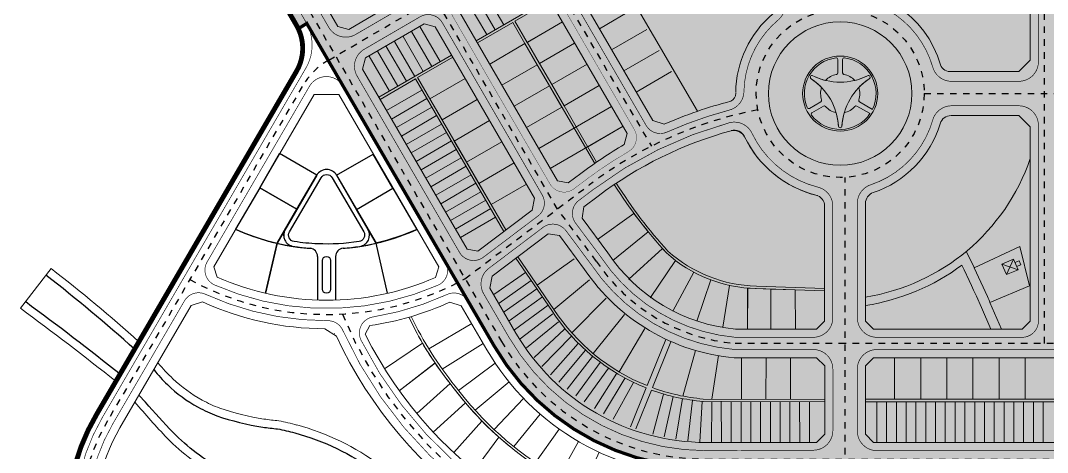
# Model space of a CAD drawing. Extents: x -2063571 to 559285, y 565862 to 1758715.
# Drawn here: x -2062806.22 to -2062790.36, y 566288.46 to 566295.14 of the extents above; entities that cross this region are included whole.
import ezdxf

# ---------------------------------------------------------------- set-up
doc = ezdxf.new("R2010")
doc.units = 0
doc.header["$MEASUREMENT"] = 0
for name, pattern in [('ACAD_ISO10W100', [18, 12, -3, 0, -3]), ('BORDER', [1.75, 0.5, -0.25, 0.5, -0.25, 0, -0.25]), ('DASHDOT', [1, 0.5, -0.25, 0, -0.25]), ('DASHED', [0.75, 0.5, -0.25]), ('HIDDEN', [0.375, 0.25, -0.125])]:
    doc.linetypes.add(name, pattern=pattern)
doc.layers.get('0').update_dxf_attribs({"linetype": 'CONTINUOUS'})
for name, color, linetype, lineweight in [('1-RGNC', 30, 'BORDER', 15), ('1duong chinh sua', 7, 'CONTINUOUS', 15), ('a-le duong', 6, 'CONTINUOUS', 25), ('H-NUOC', 140, 'CONTINUOUS', 0), ('k-ctrinh', 7, 'CONTINUOUS', 15), ('k-duongqh', 7, 'CONTINUOUS', 0), ('k-viahe', 6, 'CONTINUOUS', 15), ('k-vienctrinh', 6, 'CONTINUOUS', 15), ('Q-DUONG', 22, 'CONTINUOUS', 0), ('Q-DUONGGT', 7, 'CONTINUOUS', 0), ('Ranh gioi GD2', 7, 'CONTINUOUS', 15)]:
    doc.layers.add(name, color=color, linetype=linetype, lineweight=lineweight)
doc.layers.add('k-timduong', color=1, linetype='DASHDOT')
doc.layers.add('Q-TIM DUONG', color=7, linetype='ACAD_ISO10W100')

# ---------------------------------------------------------------- blocks, each defined once
blk = doc.blocks.new('MB')
at = {"layer": 'k-ctrinh'}
h = blk.add_hatch(dxfattribs=at)
h.set_pattern_fill('ANGLE', color=256, style=0)
h.set_pattern_definition([(0, (-553863.7784, -1757083.959), (0, 6.985), [5.08, -1.905]), (90, (-553863.7784, -1757083.959), (-6.985, 4e-16), [5.08, -1.905])])
edge = h.paths.add_edge_path()
edge.add_line((1010.82, 1154.34), (1010.82, 1259.24))
edge.add_line((1010.82, 1259.24), (1041.92, 1257.54))
edge.add_line((1041.92, 1257.54), (1048.52, 1250.14))
edge.add_line((1048.52, 1250.14), (1050.22, 1281.44))
edge.add_line((1050.22, 1281.44), (1041.92, 1274.04))
edge.add_line((1041.92, 1274.04), (1018.22, 1275.34))
edge.add_line((1018.22, 1275.34), (1018.62, 1292.14))
edge.add_line((1018.62, 1292.14), (1020.02, 1303.24))
edge.add_line((1020.02, 1303.24), (993.52, 1304.74))
edge.add_line((993.52, 1304.74), (987.82, 1325.34))
edge.add_line((987.82, 1325.34), (986.22, 1335.34))
edge.add_line((986.22, 1335.34), (994.42, 1335.54))
edge.add_line((994.42, 1335.54), (1001.12, 1335.54))
edge.add_line((1001.12, 1335.54), (1005.72, 1335.34))
edge.add_line((1005.72, 1335.34), (1005.52, 1337.54))
edge.add_line((1005.52, 1337.54), (1006.42, 1355.74))
edge.add_line((1006.42, 1355.74), (1007.02, 1368.84))
edge.add_line((1007.02, 1368.84), (1027.42, 1365.94))
edge.add_line((1027.42, 1365.94), (1047.42, 1417.14))
edge.add_line((1047.42, 1417.14), (1042.02, 1420.74))
edge.add_line((1042.02, 1420.74), (1047.52, 1430.34))
edge.add_line((1047.52, 1430.34), (1039.22, 1434.84))
edge.add_line((1039.22, 1434.84), (1030.22, 1439.14))
edge.add_line((1030.22, 1439.14), (1011.32, 1447.94))
edge.add_line((1011.32, 1447.94), (998.62, 1453.84))
edge.add_line((998.62, 1453.84), (1020.42, 1501.24))
edge.add_line((1020.42, 1501.24), (1027.42, 1504.44))
edge.add_line((1027.42, 1504.44), (1002.62, 1511.34))
edge.add_line((1002.62, 1511.34), (1005.32, 1505.44))
edge.add_line((1005.32, 1505.44), (905.14, 1288.39))
edge.add_arc((897.88, 1291.73), 7.99, 260.90691, 335.34071, ccw=False)
edge.add_line((896.62, 1283.84), (741.92, 1308.94))
edge.add_line((741.92, 1308.94), (817.92, 1527.64))
edge.add_line((817.92, 1527.64), (801.42, 1532.34))
edge.add_line((801.42, 1532.34), (788.32, 1518.14))
edge.add_line((788.32, 1518.14), (765.82, 1495.84))
edge.add_line((765.82, 1495.84), (728.52, 1461.74))
edge.add_line((728.52, 1461.74), (686.82, 1426.04))
edge.add_line((686.82, 1426.04), (679.81, 1420.9))
edge.add_arc((685.24, 1412.47), 10.03, 40.93707, 122.75289, ccw=False)
edge.add_line((692.82, 1419.04), (701.32, 1409.14))
edge.add_line((701.32, 1409.14), (701.72, 1408.94))
edge.add_line((701.72, 1408.94), (702.02, 1408.74))
edge.add_line((702.02, 1408.74), (702.62, 1408.34))
edge.add_line((702.62, 1408.34), (703.32, 1408.04))
edge.add_line((703.32, 1408.04), (704.12, 1407.64))
edge.add_line((704.12, 1407.64), (704.62, 1407.54))
edge.add_line((704.62, 1407.54), (705.52, 1407.24))
edge.add_line((705.52, 1407.24), (714.12, 1404.04))
edge.add_line((714.12, 1404.04), (674.82, 1374.14))
edge.add_line((674.82, 1374.14), (621.92, 1365.44))
edge.add_line((621.92, 1365.44), (561.92, 1355.54))
edge.add_line((561.92, 1355.54), (543.42, 1352.44))
edge.add_line((543.42, 1352.44), (461.12, 1340.44))
edge.add_line((461.12, 1340.44), (412.92, 1311.84))
edge.add_line((412.92, 1311.84), (387.32, 1296.74))
edge.add_line((387.32, 1296.74), (364.72, 1283.34))
edge.add_line((364.72, 1283.34), (341.22, 1269.64))
edge.add_line((341.22, 1269.64), (323.92, 1299.64))
edge.add_line((323.92, 1299.64), (325.62, 1306.54))
edge.add_line((325.62, 1306.54), (295.62, 1288.74))
edge.add_line((295.62, 1288.74), (302.32, 1287.04))
edge.add_line((302.32, 1287.04), (320.52, 1255.64))
edge.add_line((320.52, 1255.64), (113.82, 1131.84))
edge.add_line((113.82, 1131.84), (97.22, 1160.54))
edge.add_line((97.22, 1160.54), (98.92, 1167.54))
edge.add_line((98.92, 1167.54), (76.32, 1153.54))
edge.add_line((76.32, 1153.54), (178.02, 978.34))
edge.add_line((178.02, 978.34), (183.12, 981.64))
edge.add_line((183.12, 981.64), (282.02, 811.34))
edge.add_line((282.02, 811.34), (297.95, 783.92))
edge.add_arc((427.88, 859.41), 150.27, 210.15747, 270.01662)
edge.add_line((427.92, 709.14), (429.22, 709.14))
edge.add_line((429.22, 709.14), (495.72, 709.14))
edge.add_line((495.72, 709.14), (687.62, 709.14))
edge.add_line((687.62, 709.14), (687.62, 725.64))
edge.add_line((687.62, 725.64), (695.62, 732.14))
edge.add_line((695.62, 732.14), (695.62, 918.14))
edge.add_line((695.62, 918.14), (688.62, 925.14))
edge.add_line((688.62, 925.14), (688.62, 953.14))
edge.add_line((688.62, 953.14), (695.62, 959.14))
edge.add_line((695.62, 959.14), (695.62, 1125.84))
edge.add_line((695.62, 1125.84), (695.52, 1127.24))
edge.add_line((695.52, 1127.24), (691.32, 1132.94))
edge.add_line((691.32, 1132.94), (687.72, 1133.94))
edge.add_line((687.72, 1133.94), (687.62, 1154.34))
edge.add_line((687.62, 1154.34), (691.32, 1155.24))
edge.add_line((691.32, 1155.24), (694.72, 1158.74))
edge.add_line((694.72, 1158.74), (695.62, 1161.34))
edge.add_line((695.62, 1161.34), (713.12, 1161.34))
edge.add_line((713.12, 1161.34), (720.12, 1154.34))
edge.add_line((720.12, 1154.34), (895.82, 1154.34))
edge.add_line((895.82, 1154.34), (903.82, 1161.34))
edge.add_line((903.82, 1161.34), (918.32, 1161.34))
edge.add_line((918.32, 1161.34), (918.32, 1160.34))
edge.add_line((918.32, 1160.34), (924.32, 1154.34))
edge.add_line((924.32, 1154.34), (958.32, 1154.34))
edge.add_line((958.32, 1154.34), (966.32, 1162.34))
edge.add_line((966.32, 1162.34), (981.82, 1162.34))
edge.add_line((981.82, 1162.34), (989.82, 1154.34))
edge.add_line((989.82, 1154.34), (1010.82, 1154.34))
at = {"color": 8, "ltscale": 2}
blk.add_line((370.35, 1017.64), (422.56, 927.71), dxfattribs=at)
at = {"layer": '1-RGNC', "color": 8, "linetype": 'DASHED', "lineweight": 0, "ltscale": 10, "const_width": 3, "flags": 128}
blk.add_lwpolyline([(836.36, 1557.52), (824.73, 1554.37, -0.02913), (686.86, 1426.09), (658.16, 1410.93), (628.52, 1400.56, -0.065655), (488.95, 1377.55, 0.135805), (394.2, 1346.98), (368.67, 1332.2), (265.12, 1270.63), (210.26, 1236.57, -0.000239), (210.25, 1236.56), (76.34, 1153.57), (176.88, 980.42, -0.269581), (176.86, 952.27), (118.85, 852.64), (54.36, 741.86, 0.174044), (38.06, 657.4), (76.44, 340.23), (112.05, 341.59, -0.055379), (222.68, 330.31), (297.32, 317.04), (413.16, 290.21), (598.28, 247.49, -0.103671), (682.73, 190.86, -0.002869), (724.94, 151.49, 0.015436), (772.3, 108.65), (783.87, 99.71), (796.17, 101.22), (825.68, 136.94, -0.014866), (843.98, 156.98, 0.010718), (900.88, 209.35, 0.098293), (937.95, 259.45, -0.003906), (975.06, 344.33, 0.115408), (1010.09, 487.34), (1017.86, 579.98), (1034.81, 674.38), (1039.28, 743.1), (1048.22, 1244.45, -0.007521), (1054.49, 1343.66, -0.083133), (1067.75, 1394.08), (1097.12, 1460.95, 0.274876), (1096.12, 1469.07, -0.085197), (1088.25, 1483.85, 0.250183), (1082.79, 1489.05), (836.36, 1557.52)], format="xyb", dxfattribs=at)
at = {"layer": '1duong chinh sua', "color": 8, "linetype": 'Continuous'}
for points in [[(498.31, 933.53), (491.3, 929.48, -0.449613), (489.88, 929.95, -0.50052), (507.5, 960.45, -0.449613), (508.62, 959.46), (508.61, 951.36, -0.358511), (507.81, 950.38, 0.162364), (501.2, 946.64, -0.055864), (493.34, 949.52, 0.940908), (492.28, 947.68, -0.055864), (498.7, 942.31, 0.162364), (498.76, 934.72, -0.358512), (498.31, 933.53)], [(529.91, 928.91), (521.91, 933.53, -0.358606), (521.46, 934.72, 0.162533), (521.53, 942.32, -0.055189), (527.86, 947.62, 0.984933), (526.88, 949.52, -0.055852), (519.03, 946.64, 0.162353), (512.42, 950.38, -0.3587), (511.61, 951.36), (511.62, 959.46, -0.449613), (512.74, 960.45, -0.516351), (529.87, 928.93)], [(526.88, 949.51, -0.235529), (493.35, 949.52, 0.94422), (492.28, 947.68, -0.235529), (509.04, 918.64)], [(527.94, 947.67, 0.235529), (511.17, 918.64)], [(527.95, 947.67, 0.94422), (526.88, 949.51)], [(528.41, 926.31), (520.41, 930.93, 0.358606), (519.16, 930.72, -0.162533), (512.6, 926.87, 0.055853), (511.17, 918.63, -0.945627), (509.04, 918.64, 0.055791), (507.61, 926.87, -0.162353), (501.07, 930.72, 0.3587), (499.81, 930.93), (492.8, 926.88, 0.449613), (492.5, 925.42, 0.516351), (528.37, 926.33)], [(509.05, 918.63, 0.94422), (511.17, 918.63)]]:
    blk.add_lwpolyline(points, format="xyb", dxfattribs=at)
blk.add_circle((510.11, 938.61), 23, dxfattribs=at)
at = {"layer": 'a-le duong', "color": 8, "linetype": 'Continuous'}
for p, q in [((154.39, 880.88), (166.54, 901.75)), ((189.29, 888.5), (166.54, 901.75)), ((189.29, 888.5), (166.54, 901.75)), ((201.4, 888.5), (223.84, 901.53)), ((164.94, 846.79), (189.3, 888.51)), ((189.29, 888.5), (164.94, 846.79)), ((169.64, 854.83), (189.3, 888.51)), ((189.29, 888.5), (169.64, 854.83)), ((201.4, 888.5), (220.68, 855.31)), ((201.4, 888.5), (225.62, 846.79)), ((164.94, 846.79), (157.83, 816.11)), ((189.78, 838.71), (189.78, 818.66)), ((189.78, 838.71), (189.78, 818.66)), ((189.78, 838.71), (189.78, 818.66)), ((189.78, 838.71), (189.78, 818.66)), ((200.78, 838.71), (200.78, 818.66)), ((200.78, 838.71), (200.78, 818.66))]:
    blk.add_line(p, q, dxfattribs=at)
at = {"layer": 'a-le duong', "color": 8}
for p, q in [((235.99, 880.61), (223.84, 901.53)), ((157.83, 816.11), (164.94, 846.79)), ((232.74, 816.1), (225.62, 846.79)), ((189.78, 838.71), (189.78, 811.91)), ((200.78, 838.71), (200.78, 811.91))]:
    blk.add_line(p, q, dxfattribs=at)
blk.add_lwpolyline([(189.3, 888.51), (166.54, 901.75), (154.39, 880.88), (177.14, 867.68), (189.3, 888.52)], dxfattribs=at)
at = {"layer": 'a-le duong', "color": 8, "linetype": 'Continuous'}
blk.add_lwpolyline([(175.41, 847.83, -0.5288), (172.56, 853.79), (191.89, 887, -0.575323), (198.81, 887), (218.08, 853.8, -0.528376), (215.23, 847.84, -0.048402), (189.91, 846.43, -0.027752), (175.41, 847.83)], format="xyb", dxfattribs=at)
blk.add_lwpolyline([(175.41, 847.83, -0.5288), (172.56, 853.79), (191.89, 887, -0.575323), (198.81, 887), (218.08, 853.8, -0.528376), (215.23, 847.84, -0.048402), (189.91, 846.43, -0.027752), (175.41, 847.83)], format="xyb", dxfattribs=at)
blk.add_lwpolyline([(175.41, 847.83, -0.5288), (172.56, 853.79), (191.89, 887, -0.575323), (198.81, 887), (218.08, 853.8, -0.528376), (215.23, 847.84, -0.048402), (189.91, 846.43, -0.027752), (175.41, 847.83)], format="xyb", dxfattribs=at)
blk.add_lwpolyline([(175.41, 847.83, -0.5288), (172.56, 853.79), (191.89, 887, -0.575323), (198.81, 887), (218.08, 853.8, -0.528376), (215.23, 847.84, -0.048402), (189.91, 846.43, -0.027752), (175.41, 847.83)], format="xyb", dxfattribs=at)
at = {"layer": 'a-le duong', "color": 8}
for points in [[(164.94, 846.79), (177.14, 867.68), (154.39, 880.88), (139.56, 855.42, 0.050125), (165, 846.77)], [(225.62, 846.79), (213.55, 867.58), (235.99, 880.61), (250.69, 855.28, -0.047161), (225.57, 846.77)]]:
    blk.add_lwpolyline(points, format="xyb", close=True, dxfattribs=at)
at = {"layer": 'a-le duong', "color": 8, "linetype": 'Continuous'}
blk.add_lwpolyline([(192.78, 818.66), (192.78, 836.21, -1), (197.78, 836.21), (197.78, 818.66, -1)], format="xyb", close=True, dxfattribs=at)
blk.add_lwpolyline([(192.78, 818.66), (192.78, 836.21, -1), (197.78, 836.21), (197.78, 818.66, -1)], format="xyb", close=True, dxfattribs=at)
for centre, radius, start, end in [((195.35, 884.99), 7, 30.14085, 149.79213), ((195.35, 884.99), 7, 30.14085, 149.79213), ((195.28, 977.62), 134.31, 245.489, 266.22091), ((195.28, 977.62), 134.31, 245.489, 265.67739), ((175.94, 851.79), 7, 149.85915, 261.26271), ((175.94, 851.79), 7, 149.85915, 261.26271), ((176.01, 851.78), 7, 149.79213, 261.29442), ((176.01, 851.78), 7, 149.79213, 261.29442), ((195.28, 977.62), 134.31, 274.32261, 294.36633), ((214.62, 851.79), 7, 278.73729, 30.14085), ((214.62, 851.79), 7, 278.73729, 30.14085), ((195.28, 977.62), 134.31, 261.26271, 265.67739), ((195.28, 977.62), 134.31, 261.26271, 265.67739), ((195.28, 977.62), 134.31, 261.29442, 265.67739), ((195.28, 977.62), 134.31, 261.29442, 265.67739), ((184.78, 838.71), 5, 0, 85.67739), ((184.78, 838.71), 5, 0, 85.67739), ((184.78, 838.71), 5, 0, 85.67739), ((184.78, 838.71), 5, 0, 85.67739), ((205.78, 838.71), 5, 94.32261, 180), ((205.78, 838.71), 5, 94.32261, 180), ((195.28, 977.62), 134.31, 274.32261, 278.73729), ((195.28, 977.62), 134.31, 274.32261, 278.73729)]:
    blk.add_arc(centre, radius, start, end, dxfattribs=at)
at = {"layer": 'a-le duong', "color": 8}
for centre, radius, start, end in [((195.28, 977.62), 134.31, 256.9445, 265.67739), ((184.78, 838.71), 5, 0, 85.67739), ((205.78, 838.71), 5, 94.32261, 180), ((195.28, 977.62), 134.31, 274.32261, 283.0555)]:
    blk.add_arc(centre, radius, start, end, dxfattribs=at)
at = {"layer": 'H-NUOC', "color": 8}
blk.add_lwpolyline([(80.29, 786.4, 0.01821), (26.47, 831.22), (7.7, 806.94, -0.009337), (66.15, 762.12)], format="xyb", dxfattribs=at)
at = {"layer": 'k-ctrinh', "color": 8}
for p, q in [((271.36, 860.72, 0), (271.27, 860.67)), ((271.36, 860.72, 0), (271.27, 860.67)), ((491.33, 724.97, 0), (491.33, 724.87))]:
    blk.add_line(p, q, dxfattribs=at)
at = {"layer": 'k-duongqh', "color": 8, "ltscale": 0.5}
blk.add_line((231.69, 918.88), (231.69, 918.89), dxfattribs=at)
blk.add_line((231.69, 918.88), (231.69, 918.89), dxfattribs=at)
blk.add_lwpolyline([(200.17, 791.33, -0.000036), (200.16, 791.36)], format="xyb", dxfattribs=at)
blk.add_arc((195.52, 789.19), 5.12, 24.37409, 24.61675, dxfattribs=at)
at = {"layer": 'k-timduong', "color": 8, "linetype": 'DASHDOT', "ltscale": 6}
for p, q in [((635.38, 785.36), (635.38, 1315.58)), ((321.04, 1031.6), (394.41, 906.33)), ((180.38, 942.92), (61.05, 737.96)), ((561.61, 938.6), (1059.39, 938.61)), ((280.12, 825.04), (356.47, 882.69))]:
    blk.add_line(p, q, dxfattribs=at)
for points in [[(61.63, 1201.37), (302.49, 786.55, 0.267291), (427.88, 714.36), (1055.27, 714.36)], [(513.12, 785.36), (445.6, 785.36, -0.226897), (360.63, 835.82), (336.88, 867.68), (261.84, 997.14), (179.2, 1139.07)], [(450.04, 265.22), (507.31, 501.99, 0.059395), (513.11, 550.64), (513.11, 887.2)], [(506.31, 645.24), (444.16, 645.24, -0.307526), (205, 803.33)]]:
    blk.add_lwpolyline(points, format="xyb", dxfattribs=at)
for points in [[(196.63, 959.16), (428.39, 1094.11)], [(910.61, 785.36), (513.12, 785.36)]]:
    blk.add_lwpolyline(points, dxfattribs=at)
blk.add_circle((510.11, 938.61), 51.5, dxfattribs=at)
for centre, radius, start, end in [((219.27, 920.28), 45, 120.21093, 149.79213), ((506.92, 683.47), 249.64, 100.92745, 127.06163), ((195.3, 977.73), 174.66, 241.30732, 299.05555), ((166.88, 676.35), 122.46, 149.79213, 188.41133)]:
    blk.add_arc(centre, radius, start, end, dxfattribs=at)
at = {"layer": 'k-viahe', "color": 8}
for p, q in [((80.37, 1146.62), (176.88, 980.42)), ((592.34, 831.74), (620.27, 844.9)), ((620.27, 844.9), (626.2, 820.78)), ((600.38, 814.15), (592.34, 831.74)), ((609.24, 834.05), (619.14, 830.54)), ((616.38, 837.04), (612, 827.55)), ((626.2, 820.78), (601.92, 810.38)), ((407.5, 805.11), (407.5, 805.11)), ((543.5, 776.61), (543.5, 751.11)), ((559.5, 776.61), (559.5, 751.11)), ((575.52, 776.61), (575.52, 751.11)), ((591.52, 776.61), (591.52, 751.11)), ((607.52, 776.61), (607.52, 751.11)), ((623.54, 776.61), (623.54, 751.11)), ((381.56, 734.27), (391.16, 758.09)), ((670.56, 751.11), (525.61, 751.11)), ((670.56, 749.61), (525.61, 749.61))]:
    blk.add_line(p, q, dxfattribs=at)
at = {"layer": 'k-viahe', "color": 8, "ltscale": 2}
for p, q in [((303.87, 980.77), (291.32, 1002.4)), ((293.5, 974.75), (280.94, 996.37)), ((286.13, 999.38), (298.68, 977.76)), ((331.54, 996.84), (287.01, 970.98)), ((362.49, 978.39), (384.11, 990.94)), ((309.38, 982.24), (287.76, 969.69)), ((227.82, 977.33), (227.83, 977.3)), ((229.11, 978.08), (229.13, 978.05)), ((247.33, 976.58), (259.76, 955.17)), ((264.96, 958.18), (252.41, 979.8)), ((370.03, 965.42), (391.64, 977.97)), ((236.53, 970.29), (236.53, 970.29)), ((236.96, 970.54), (249.39, 949.14)), ((237.83, 971.04), (237.82, 971.05)), ((242.15, 973.56), (254.58, 952.15)), ((209.67, 966.76), (209.67, 966.75)), ((226.59, 964.5), (239.01, 943.12)), ((231.78, 967.52), (244.2, 946.13)), ((377.56, 952.45), (399.18, 965)), ((233.82, 940.11), (221.41, 961.49)), ((271.87, 962.2), (227.33, 936.34)), ((272.62, 960.9), (251, 948.35)), ((264.95, 958.18), (270.14, 961.19)), ((326.32, 953.06), (359.65, 895.79)), ((385.09, 939.47), (406.71, 952.03)), ((249.71, 947.59), (228.09, 935.04)), ((249.71, 947.59), (304.04, 854.02)), ((251, 948.35), (305.24, 854.93)), ((252.01, 946.62), (252.01, 946.62)), ((232.1, 928.12), (253.72, 940.67)), ((235.12, 922.93), (256.74, 935.49)), ((238.13, 917.74), (259.75, 930.3)), ((325.42, 904.83), (369.98, 930.65)), ((241.14, 912.56), (262.76, 925.11)), ((244.16, 907.37), (265.78, 919.92)), ((247.17, 902.18), (268.79, 914.73)), ((332.44, 892.71), (377, 918.53)), ((250.18, 896.99), (271.8, 909.54)), ((253.19, 891.8), (274.81, 904.35)), ((253.19, 891.8), (274.81, 904.35)), ((256.21, 886.61), (277.83, 899.16)), ((259.22, 881.42), (280.84, 893.98)), ((262.23, 876.23), (283.85, 888.79)), ((265.25, 871.05), (286.87, 883.6)), ((268.26, 865.86), (289.88, 878.41)), ((264.68, 872.02), (264.83, 872.11)), ((292.89, 873.22), (271.27, 860.67)), ((275.59, 863.18), (271.27, 860.67)), ((274.28, 855.48), (295.9, 868.03)), ((277.3, 850.29), (298.92, 862.84)), ((383.73, 865.02), (361.46, 849.17)), ((380.56, 824.76), (401.17, 843.55)), ((347.15, 837.25), (324.48, 821.03)), ((393.87, 813.43), (409.14, 836.29)), ((317.24, 828.94), (297.9, 815.35)), ((407.5, 805.11), (420.34, 829.09)), ((320.64, 824), (301.02, 809.99)), ((304.06, 804.76), (324.12, 818.93)), ((356.5, 824.38), (334.57, 806.24)), ((422.27, 799.02), (430.93, 824.3)), ((438.12, 795.24), (442.23, 820.97)), ((453.27, 794.27), (453.32, 819.28)), ((467.63, 794.24), (467.62, 818.71)), ((307.25, 799.26), (327.6, 813.87)), ((366.58, 813.02), (345.53, 791.9)), ((310.51, 793.65), (331.03, 808.88)), ((333.93, 803.54), (313.94, 788.11)), ((377.84, 803.14), (358.64, 779.2)), ((284.25, 797.48), (257.94, 782.04)), ((257.94, 782.04), (284.25, 797.48)), ((337.46, 798.69), (317.8, 782.66)), ((341.19, 794.01), (322.5, 776.67)), ((390.41, 794.6), (374.58, 767.93)), ((345.16, 789.52), (327.33, 771.19)), ((254.17, 785.43), (230.84, 769.78)), ((254.17, 785.43), (230.84, 769.78)), ((230.84, 769.78), (254.17, 785.43)), ((291.32, 785.31), (266.24, 769.56)), ((266.24, 769.56), (291.32, 785.31)), ((349.42, 785.3), (332.52, 766.12)), ((353.72, 781.11), (337.64, 761.5)), ((421.45, 781.03), (413.6, 753.05)), ((358.34, 777.26), (342.72, 757.27)), ((431.46, 751.25), (435.52, 777.9)), ((449.7, 776.77), (449.57, 751.15)), ((464.7, 776.74), (464.56, 751.03)), ((479.7, 776.62), (479.56, 750.99)), ((261.89, 773.4), (239.81, 756.35)), ((261.78, 773.32), (239.81, 756.35)), ((239.81, 756.35), (261.78, 773.32)), ((298.63, 773.3), (276.26, 756.47)), ((276.26, 756.47), (298.63, 773.3)), ((363.06, 773.58), (348.13, 753.13)), ((368.03, 770.22), (353.23, 749.53)), ((307.12, 761.75), (286.32, 744.45)), ((286.32, 744.45), (307.12, 761.75)), ((373.13, 767.05), (359.53, 745.45)), ((378.35, 764.19), (365.11, 742.09)), ((270.96, 760.8), (250.57, 742.4)), ((270.96, 760.8), (250.57, 742.4)), ((250.57, 742.4), (270.96, 760.8)), ((383.51, 761.44), (370.95, 738.92)), ((394.41, 756.66), (384.91, 733.04)), ((316.01, 751.68), (298.03, 732.53)), ((298.03, 732.53), (316.01, 751.68)), ((401.9, 754.29), (395.22, 729.8)), ((407.71, 752.78), (402.3, 728.06)), ((413.53, 751.54), (409.38, 726.7)), ((419.49, 750.55), (416.63, 725.68)), ((425.47, 749.83), (424.07, 725.01)), ((431.46, 749.75), (431.32, 724.87)), ((437.24, 749.89), (437.32, 724.89)), ((443.32, 749.68), (443.32, 724.87)), ((449.32, 749.65), (449.32, 724.87)), ((455.32, 749.62), (455.32, 724.87)), ((461.32, 749.59), (461.32, 724.87)), ((467.32, 749.58), (467.32, 724.87)), ((473.32, 749.52), (473.32, 724.87)), ((479.32, 749.57), (479.32, 724.87)), ((485.25, 749.46), (485.33, 724.87)), ((491.25, 749.43), (491.33, 724.87)), ((532.56, 749.61), (532.56, 724.61)), ((538.56, 749.61), (538.56, 724.61)), ((544.56, 749.61), (544.56, 724.61)), ((550.56, 749.61), (550.56, 724.61)), ((556.56, 749.61), (556.56, 724.61)), ((562.56, 749.61), (562.56, 724.61)), ((568.56, 749.61), (568.56, 724.61)), ((574.56, 749.61), (574.56, 724.61)), ((580.56, 749.61), (580.56, 724.61)), ((586.56, 749.61), (586.56, 724.61)), ((592.56, 749.61), (592.56, 724.61)), ((598.56, 749.61), (598.56, 724.61)), ((604.56, 749.61), (604.56, 724.61)), ((610.56, 749.61), (610.56, 724.61)), ((616.56, 749.61), (616.56, 724.61)), ((622.56, 749.61), (622.56, 724.61)), ((628.56, 749.61), (628.56, 724.61)), ((634.56, 749.61), (634.56, 724.61)), ((280.41, 748.94), (260.69, 730.93)), ((280.41, 748.94), (260.69, 730.93)), ((260.69, 730.93), (280.41, 748.94)), ((290.54, 737.78), (273.24, 718.51)), ((290.54, 737.78), (273.24, 718.51)), ((273.24, 718.51), (290.54, 737.78)), ((326.14, 742.07), (310.08, 722.06)), ((310.08, 722.06), (326.14, 742.07)), ((337.89, 732.83), (323.3, 712.3)), ((323.3, 712.3), (337.89, 732.83)), ((300.91, 727.92), (285.92, 707.58)), ((285.92, 707.58), (300.91, 727.92)), ((300.89, 727.88), (285.92, 707.58)), ((349.65, 725.24), (337.62, 703.51)), ((337.62, 703.51), (349.65, 725.24)), ((362.41, 718.57), (352.15, 696.48)), ((352.15, 696.48), (362.41, 718.57))]:
    blk.add_line(p, q, dxfattribs=at)
at = {"layer": 'k-viahe', "color": 8, "linetype": 'Continuous'}
for points in [[(498.32, 933.53), (491.31, 929.48, -0.449613), (489.89, 929.95, -0.50052), (507.5, 960.45, -0.449613), (508.62, 959.46), (508.62, 951.36, -0.358511), (507.81, 950.38, 0.162364), (501.2, 946.64, -0.055864), (493.35, 949.52, 0.940908), (492.28, 947.68, -0.055864), (498.7, 942.31, 0.162364), (498.76, 934.72, -0.358512), (498.32, 933.53)], [(529.91, 928.9), (521.91, 933.52, -0.358606), (521.47, 934.71, 0.162533), (521.53, 942.31, -0.055189), (527.87, 947.62, 0.984933), (526.89, 949.52, -0.055852), (519.03, 946.64, 0.162353), (512.43, 950.38, -0.3587), (511.62, 951.36), (511.62, 959.46, -0.449613), (512.74, 960.45, -0.516351), (529.87, 928.93)], [(526.88, 949.51, -0.235529), (493.35, 949.52, 0.94422), (492.29, 947.68, -0.235529), (509.05, 918.64)], [(527.94, 947.67, 0.235529), (511.17, 918.64)], [(527.95, 947.67, 0.94422), (526.89, 949.51)], [(528.41, 926.31), (520.41, 930.93, 0.358606), (519.16, 930.72, -0.162533), (512.61, 926.87, 0.055853), (511.17, 918.62, -0.945627), (509.05, 918.64, 0.055791), (507.61, 926.87, -0.162353), (501.07, 930.72, 0.3587), (499.82, 930.93), (492.81, 926.88, 0.449613), (492.51, 925.42, 0.516351), (528.37, 926.33)], [(509.05, 918.63, 0.94422), (511.18, 918.63)]]:
    blk.add_lwpolyline(points, format="xyb", dxfattribs=at)
at = {"layer": 'k-viahe', "color": 8}
for points in [[(176.86, 952.27), (54.36, 741.86, 0.169916), (38.06, 657.4), (75.57, 347.43)], [(500.6, 819.14), (458.72, 820.49, -0.178096), (404.55, 841.89, -0.041595), (372.81, 883.58, -0.038624)], [(311.27, 837.62), (333.37, 805.48, 0.154869), (391.16, 758.09, 0.154869)], [(312.52, 838.56), (334.57, 806.24, 0.154376), (391.73, 759.49, 0.154376)], [(394.4, 756.66, 0.060698), (426.11, 749.77), (500.62, 749.46)], [(395.05, 758.28, 0.06705), (426.18, 751.27), (500.62, 750.88)]]:
    blk.add_lwpolyline(points, format="xyb", dxfattribs=at)
at = {"layer": 'k-viahe', "color": 8, "ltscale": 2}
for points in [[(229.09, 933.31), (229.09, 933.31)], [(300.95, 817.48), (297.91, 815.34)], [(406.36, 786.39), (395.06, 758.27)], [(491.31, 729.87), (491.33, 724.87)]]:
    blk.add_lwpolyline(points, dxfattribs=at)
at = {"layer": 'k-viahe', "color": 8}
blk.add_lwpolyline([(609.24, 834.05), (616.38, 837.04), (619.14, 830.54), (612, 827.55)], close=True, dxfattribs=at)
for points in [[(617.24, 835.02), (619.73, 836.06), (620.77, 833.6), (618.28, 832.56)], [(391.73, 759.49), (403.15, 787.83)]]:
    blk.add_lwpolyline(points, dxfattribs=at)
at = {"layer": 'k-viahe', "color": 8, "ltscale": 2}
for points in [[(92.11, 773.3, 0.040794), (101.16, 763.72, 0.065031), (118.97, 750.64, 0.035034), (129.81, 745.63, 0.042943), (156.91, 739, 0.010938), (165.99, 737.88, -0.027457), (177.15, 735.3)], [(182.78, 337.03, -0.140132), (195.53, 412.55, -0.008634), (231.31, 485.11, 0.21682), (234.12, 586.4, 0.168128), (152.46, 687.72, 0.011985), (128.62, 703.54, -0.067636), (97.65, 727.19, -0.013722), (77.82, 749.36)], [(177.04, 735.33, -0.194279), (266.16, 668.66, -0.001556), (289.56, 628.54, 0.087959), (312.33, 599.38, 0.435168), (371.07, 601.78, -0.214452), (431.77, 629.91, -0.20389)]]:
    blk.add_lwpolyline(points, format="xyb", dxfattribs=at)
at = {"layer": 'k-viahe', "color": 8, "linetype": 'Continuous'}
blk.add_circle((510.11, 938.61), 23, dxfattribs=at)
at = {"layer": 'k-viahe', "color": 8}
for centre, radius, start, end in [((152.66, 966.36), 28, 329.79213, 30.14085), ((444.66, 907.63), 8.33, 38.01937, 99.23968), ((511.79, 941), 66.82, 204.99365, 256.5908), ((430.97, 742.5), 183.93, 21.6579, 22.92698), ((435.2, 890.83), 209.48, 205.3369, 219.24842), ((435.2, 890.83), 207.98, 205.3369, 219.25714), ((438.94, 882.58), 207.34, 216.82987, 239.49849), ((438.94, 882.58), 205.84, 216.82105, 239.49302)]:
    blk.add_arc(centre, radius, start, end, dxfattribs=at)
at = {"layer": 'k-viahe', "color": 8, "ltscale": 2}
for centre, radius, start, end in [((505.49, 940.24), 128.06, 279.04218, 341.08468), ((455.3, 901.97), 232.46, 205.63209, 210.08774), ((435.2, 890.83), 209.48, 210.20811, 214.12266), ((435.2, 890.83), 209.48, 214.12266, 218.36789), ((596.77, 1010.74), 410.63, 217.49215, 219.60855), ((438.94, 882.58), 207.34, 220.1319, 224.29959), ((415.2, 858.54), 173.56, 224.0923, 228.818), ((438.94, 882.58), 207.34, 228.25654, 232.35025)]:
    blk.add_arc(centre, radius, start, end, dxfattribs=at)
at = {"layer": 'k-vienctrinh', "color": 8}
for p, q in [((310.68, 982.99), (332.32, 995.51)), ((309.38, 982.24), (287.76, 969.69)), ((316.91, 969.27), (309.38, 982.24)), ((318.18, 970.01), (310.68, 982.99)), ((339.83, 982.52), (318.18, 970.01)), ((318.21, 970.02), (339.85, 982.53)), ((325.72, 957.03), (318.21, 970.02)), ((347.36, 969.55), (325.72, 957.03)), ((325.81, 957.09), (347.45, 969.6)), ((316.91, 969.27), (295.29, 956.71)), ((295.29, 956.71), (316.91, 969.27)), ((324.44, 956.3), (316.91, 969.27)), ((333.32, 944.1), (325.81, 957.09)), ((324.44, 956.3), (302.82, 943.74)), ((302.82, 943.74), (324.44, 956.3)), ((331.97, 943.32), (324.44, 956.3)), ((354.96, 956.62), (333.32, 944.1)), ((333.32, 944.1), (354.96, 956.62)), ((406.71, 952.03), (385.09, 939.47)), ((258.54, 935.37), (280.16, 947.93)), ((310.35, 930.77), (331.97, 943.32)), ((331.97, 943.32), (310.35, 930.77)), ((339.51, 930.35), (331.97, 943.32)), ((340.83, 931.12), (333.32, 944.1)), ((362.47, 943.63), (340.83, 931.12)), ((340.83, 931.12), (362.47, 943.63)), ((266.07, 922.4), (258.54, 935.37)), ((266.07, 922.4), (287.69, 934.96)), ((287.69, 934.96), (266.07, 922.4)), ((317.89, 917.8), (339.51, 930.35)), ((348.34, 918.13), (340.83, 931.12)), ((369.98, 930.65), (348.34, 918.13)), ((348.37, 918.13), (370.01, 930.64)), ((273.6, 909.43), (266.07, 922.4)), ((273.6, 909.43), (295.22, 921.98)), ((295.22, 921.98), (273.6, 909.43)), ((360.82, 896.6), (348.37, 918.13)), ((377.01, 918.54), (355.38, 906.01)), ((281.13, 896.46), (273.6, 909.43)), ((302.75, 909.01), (281.13, 896.46)), ((281.13, 896.46), (302.75, 909.01)), ((288.66, 883.49), (281.13, 896.46)), ((310.28, 896.04), (288.66, 883.49)), ((288.66, 883.49), (310.28, 896.04)), ((296.2, 870.52), (288.66, 883.49)), ((317.82, 883.07), (296.2, 870.52)), ((383.73, 865.02), (361.46, 849.17)), ((392.46, 853.74), (383.73, 865.02)), ((370.81, 836.17), (392.46, 853.74)), ((401.17, 843.55), (380.56, 824.76)), ((402.01, 842.62), (401.17, 843.55)), ((409.14, 836.29), (406.52, 838.37)), ((587.26, 841.69), (592.35, 831.71)), ((393.87, 813.43), (409.14, 836.29)), ((409.14, 836.29), (393.87, 813.43)), ((409.14, 836.29), (409.14, 836.29)), ((586.21, 830.55), (584.76, 833.38)), ((380.56, 824.76), (381.01, 824.38)), ((407.5, 805.11), (420.34, 829.09)), ((589.18, 824.05), (586.21, 830.55)), ((453.46, 819.27), (453.27, 794.27)), ((467.62, 818.71), (453.46, 819.27)), ((467.62, 818.71), (467.59, 794.21)), ((467.63, 794.15), (467.62, 818.71)), ((482.61, 818.24), (467.62, 818.71)), ((590.63, 820.88), (589.18, 824.05)), ((591.87, 818.12), (590.63, 820.88)), ((393.87, 813.43), (393.87, 813.43)), ((393.87, 813.43), (393.95, 813.38)), ((482.63, 794.2), (482.61, 818.24)), ((593.6, 814.26), (591.87, 818.12)), ((596.71, 807.33), (593.6, 814.26)), ((602.52, 794.11), (596.71, 807.33)), ((601.92, 810.38), (609.03, 794.11)), ((407.5, 805.11), (407.5, 805.11)), ((453.27, 794.27), (467.63, 794.15)), ((467.59, 794.21), (482.63, 794.2))]:
    blk.add_line(p, q, dxfattribs=at)
blk.add_lwpolyline([(500.6, 817.71), (458.68, 818.99, -0.180438), (403.57, 840.92, -0.043292), (371.66, 882.81, -0.027421)], format="xyb", dxfattribs=at)
blk.add_arc((504.53, 941.93), 134.99, 278.98649, 306.46726, dxfattribs=at)
at = {"layer": 'Q-DUONGGT', "color": 8, "ltscale": 0.5, "const_width": 0.4}
for points in [[(42.63, 329.57), (68.71, 331.04, 0.433194), (79.95, 344.46), (42.02, 657.94, -0.17002), (57.81, 739.85), (182.64, 954.26, 0.269581), (182.66, 982.41), (85.15, 1150.35, 0.422796), (68.45, 1154.52), (49.31, 1142.64)], [(196.67, 979.17), (196.67, 979.17, 0.414598), (213.09, 974.82), (247.32, 994.76, 0.414214), (250.93, 1008.43), (182.86, 1125.32, 0.413924), (169.2, 1128.94), (135.1, 1109.13, 0.414119), (130.75, 1092.73), (196.67, 979.17)], [(451.11, 939.73, -0.332456), (442.18, 928.47, 0.040093), (403.87, 914.96, -0.383193), (391.15, 919.08), (332.26, 1020.51, -0.413857), (335.87, 1034.17), (414.14, 1079.74, -0.415012), (430.56, 1075.38), (474.79, 998.95, -0.363724), (472.13, 983.76, 0.215953), (451.11, 939.73)], [(631.63, 1057.83, 0.414214), (619.63, 1069.83), (574.9, 1069.83, 0.136802), (499.41, 1048.71), (481.03, 1038.07, 0.414214), (477.38, 1024.41), (489.83, 1002.9, 0.305533), (501.89, 997.03, -0.374255), (566.84, 954.81, 0.334896), (578.38, 946.1), (612.17, 946.11), (619.63, 946.11, 0.414214), (631.63, 958.11), (631.63, 1057.83)], [(327.45, 876.47), (327.45, 876.47, -0.378933), (324.83, 863.47), (291.45, 838.24, -0.450222), (276.77, 841.2), (214, 949.34, -0.41381), (218.34, 965.73), (252.57, 985.67, -0.414787), (266.26, 982.04), (327.45, 876.47)], [(268.17, 835.21), (268.17, 835.21, -0.448476), (263.51, 821.02, -0.20879), (126.73, 821.18, -0.448132), (122.1, 835.37), (184.8, 943.06, -0.575323), (205.55, 943.05), (268.17, 835.21)], [(615.11, 789.11), (532.62, 789.11, -0.414214), (520.62, 801.11), (520.62, 871.27, -0.320421), (528.72, 882.62, 0.247798), (566.84, 922.4, -0.334869), (578.38, 931.1), (619.63, 931.1, -0.414216), (631.63, 919.1), (631.63, 799.11, -0.414214), (621.63, 789.11), (615.11, 789.11)], [(349.94, 873.07), (349.94, 873.07, 0.412623), (347.95, 859.11), (363.7, 837.99, 0.226731), (445.77, 789.11), (493.6, 789.11, 0.414214), (505.6, 801.11), (505.6, 869.54, 0.347029), (496.39, 881.21, -0.22294), (456.04, 914.26, 0.362898), (442.05, 920.67, 0.095116), (358.73, 879.69), (349.94, 873.07)], [(342.03, 854.5, 0.416057), (327.98, 856.51), (327.98, 856.51), (294.73, 831.39, 0.379234), (291.59, 815.79), (307.03, 789.19, 0.267291), (427.88, 719.61), (493.62, 719.87, 0.414214), (505.62, 731.87), (505.62, 769.61, 0.414214), (493.62, 781.61), (445.44, 781.61, -0.227056), (357.57, 833.66), (342.03, 854.5)], [(49.46, 658.93, -0.170228), (64.29, 736.07), (108.19, 811.47, -0.385894), (121, 815.53, 0.10885), (196.04, 799.32, -0.295506), (205.19, 793.45, 0.280004), (427.19, 641.84, -0.399943)], [(216.47, 787.24, -0.507434), (223.81, 801.61, 0.067667), (269.13, 815.35, -0.389347), (282.04, 811.32), (297.95, 783.92, 0.267291), (427.88, 709.11), (493.66, 709.11, -0.414214), (505.66, 697.11), (505.66, 658.99, -0.414214), (495.66, 648.99), (444.13, 648.99, -0.286705), (216.47, 787.24)]]:
    blk.add_lwpolyline(points, format="xyb", dxfattribs=at)
at = {"layer": 'Q-DUONGGT', "color": 8, "ltscale": 0.5}
for points in [[(202.12, 979.74), (208.94, 977.96), (244.79, 999.09), (246.58, 1005.95), (178.54, 1122.8), (171.7, 1124.61), (135.88, 1103.8), (134.07, 1096.97)], [(321.36, 867.11), (287.92, 841.84), (281.42, 843.15), (217.33, 953.57), (219.14, 960.41), (255.1, 981.35), (261.93, 979.54), (322.84, 874.46)], [(525.62, 771.61), (525.62, 729.61), (530.62, 724.61), (690.63, 724.61), (695.63, 729.61), (695.63, 771.61), (690.63, 776.61), (530.62, 776.61)]]:
    blk.add_lwpolyline(points, close=True, dxfattribs=at)
for points in [[(446.08, 938.81, -0.276513), (443.09, 933.87, 0.041784), (402.3, 919.74), (395.24, 921.99), (336.58, 1023.01), (338.39, 1029.85), (418.4, 1076.43), (425.22, 1074.62), (470.46, 996.44, -0.363724), (468.91, 987.58, 0.218476), (446.1, 939.22)], [(626.63, 1048.32), (626.63, 1059.83), (621.63, 1064.83), (574.9, 1064.83, 0.136892), (501.96, 1044.41), (483.54, 1033.75), (481.71, 1026.91), (494.16, 1005.41, 0.305533), (501.19, 1001.98, -0.374255), (571.65, 956.18, 0.358796), (578.38, 952.1), (612.17, 952.11), (619.63, 952.11), (626.63, 959.11), (626.63, 1048.32)], [(379.6, 914.04), (321.46, 1014.21), (314.63, 1016.01), (278.87, 995.19), (277.05, 988.35), (296.65, 954.38), (336.9, 885.09), (343.4, 883.78), (351.19, 889.67, -0.030808), (377.75, 907.26), (379.6, 914.04)], [(262.07, 825.85, -0.21068), (128.19, 826), (126.17, 832.41), (187.63, 937.99), (202.71, 937.98), (264.1, 832.25), (262.07, 825.85)], [(578.09, 925.1), (619.63, 925.1), (626.63, 918.1), (626.63, 799.11), (621.63, 794.11), (615.11, 794.11), (530.62, 794.11), (525.62, 799.11), (525.62, 871.27, -0.319627), (530.33, 877.88, 0.243792), (571.39, 920.13, -0.330792), (578.09, 925.1)], [(578.09, 925.1), (619.63, 925.1), (626.63, 918.1), (626.63, 799.11), (621.63, 794.11), (615.11, 794.11), (530.62, 794.11), (525.62, 799.11), (525.62, 871.27, -0.319627), (530.33, 877.88, 0.243792), (571.39, 920.13, -0.330792), (578.09, 925.1)], [(495.6, 794.11), (500.6, 799.11), (500.6, 799.11), (500.6, 869.54, 0.34813), (495.2, 876.35, -0.223088), (451.53, 912.11, 0.362898), (443.37, 915.84, 0.095116), (361.74, 875.7), (352.98, 869.09), (351.97, 862.08), (367.78, 840.87, 0.226495), (446, 794.11), (495.6, 794.11)], [(500.62, 771.61), (500.62, 771.61), (495.62, 776.61), (445.22, 776.61, -0.227256), (353.48, 830.77), (338, 851.54), (331.02, 852.54), (296.78, 826.68), (295.31, 819.34), (311.35, 791.7, 0.267304), (427.88, 724.61), (495.62, 724.61), (500.62, 729.61), (500.62, 771.61)], [(54.41, 659.6, -0.170378), (68.62, 733.56), (112.3, 808.6), (119.34, 810.79, 0.105783), (194.3, 794.32), (201.36, 789.8, 0.277981), (426.68, 636.86)]]:
    blk.add_lwpolyline(points, format="xyb", dxfattribs=at)
for points, const_width in [([(383.89, 916.61), (325.79, 1016.71, 0.414619), (312.11, 1020.33), (276.33, 999.5, 0.413086), (272.7, 985.86), (292.32, 951.86), (332.25, 883.13, 0.450119), (346.93, 880.18), (354.21, 885.68, -0.030796), (380.24, 902.93, 0.414903)], 0.2), ([(520.62, 769.61), (520.62, 731.61, 0.414213), (532.62, 719.61), (689.63, 719.61, 0.414214), (701.63, 731.61), (701.63, 769.61, 0.414214), (689.63, 781.61), (532.62, 781.61, 0.414214)], 0.4)]:
    blk.add_lwpolyline(points, format="xyb", close=True, dxfattribs=dict(at, const_width=const_width))
blk.add_lwpolyline([(219.02, 791.08), (221.82, 796.25, 0.070132), (270.88, 810.65), (277.89, 808.51), (293.62, 781.41, 0.267291), (427.88, 704.11), (495.66, 704.11), (500.66, 699.11), (500.66, 657.99), (495.66, 652.99), (444.11, 652.99, -0.289229)], format="xyb", close=True, dxfattribs=at)
blk.add_circle((510.11, 938.61), 44, dxfattribs=at)
at = {"layer": 'Q-TIM DUONG', "color": 8, "linetype": 'Continuous', "flags": 128}
for points in [[(77.63, 781.84, 0.018488), (23.31, 827.13)], [(10.86, 811.02, -0.009226), (68.78, 766.63, -0.009226)], [(89.63, 769.25), (89.63, 769.25, 0.05193), (97.74, 760.07, 0.064888), (116.56, 746.26, 0.035295), (128.12, 740.93, 0.043114), (156.17, 734.06, 0.010753), (165.3, 732.92, -0.027019), (175.76, 730.49)], [(186.92, 336.49, -0.129641), (200.05, 410.4, -0.008641), (235.78, 482.87, 0.216648), (238.78, 588.22, 0.167799), (155.22, 691.89, 0.01198), (131.19, 707.83, -0.067701), (101.24, 730.66, -0.008435), (84.3, 749.33), (80.24, 753.53)], [(175.76, 730.49, -0.194218), (261.86, 666.1, -0.001552), (285.19, 626.11, 0.087598), (308.94, 595.7, 0.424136), (374.58, 598.67, -0.192195), (431.63, 625.74, -0.192195)]]:
    blk.add_lwpolyline(points, format="xyb", dxfattribs=at)
at = {"layer": 'Q-TIM DUONG', "color": 8, "linetype": 'Continuous', "const_width": 0.5, "flags": 128}
blk.add_lwpolyline([(175.56, 730.6, -0.000493), (175.56, 730.6, -0.000493)], format="xyb", dxfattribs=at)
at = {"layer": 'Ranh gioi GD2', "color": 8, "linetype": 'HIDDEN', "ltscale": 13, "const_width": 2}
blk.add_lwpolyline([(674.82, 1374.14), (621.92, 1365.44), (561.92, 1355.54), (543.42, 1352.44), (461.12, 1340.44), (412.92, 1311.84), (387.32, 1296.74), (364.72, 1283.34), (341.22, 1269.64), (323.92, 1299.64), (325.62, 1306.54), (295.62, 1288.74), (302.32, 1287.04), (320.52, 1255.64), (113.82, 1131.84), (97.22, 1160.54), (98.92, 1167.54), (76.32, 1153.54), (178.02, 978.34), (183.12, 981.64), (282.02, 811.34), (297.95, 783.92, 0.267291), (427.92, 709.14)], format="xyb", dxfattribs=at)

msp = doc.modelspace()

# ---------------------------------------------------------------- block references
at = {"layer": 'Q-DUONG', "xscale": 0.02520000000004075, "yscale": 0.02520000000004075, "zscale": 0.02520000000004075}
msp.add_blockref('MB', (-2062806.412, 566270.358), dxfattribs=at)

doc.saveas('drawing.dxf')
